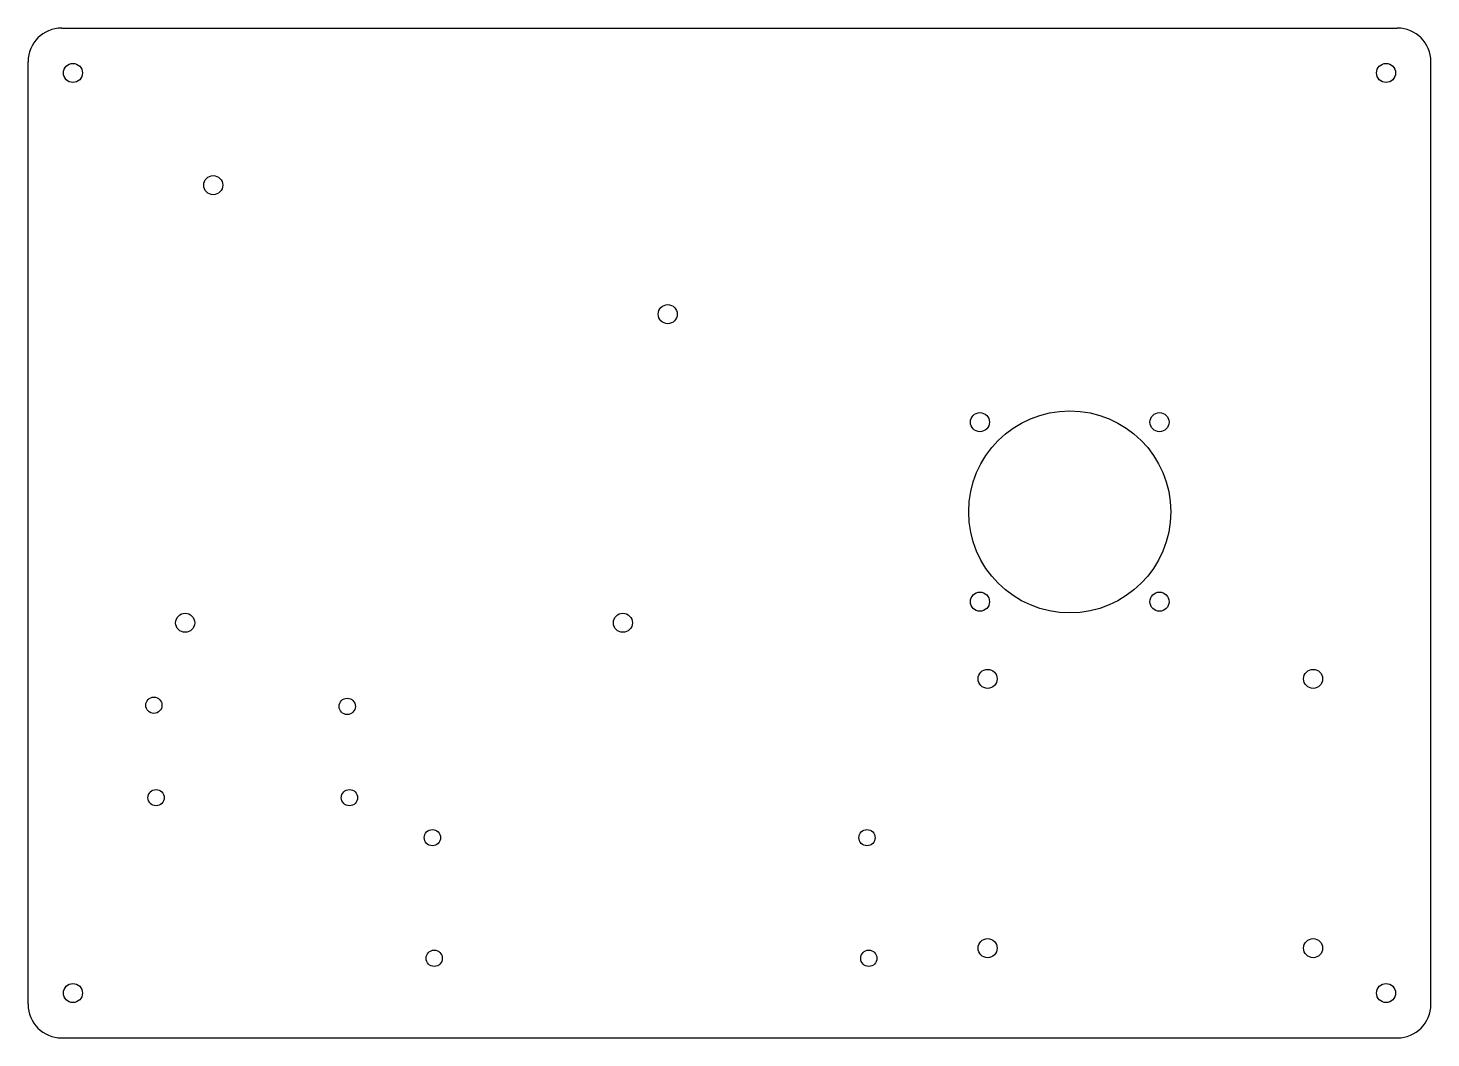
# Model space of a CAD drawing. Header units: millimetres. Extents: x 0 to 250, y 0 to 180.
import ezdxf

# ---------------------------------------------------------------- set-up
doc = ezdxf.new("R2010")
doc.units = ezdxf.units.MM

msp = doc.modelspace()

# ---------------------------------------------------------------- linework, layer by layer
at = {"layer": 'CUT'}
for p, q in [((6, 180), (244, 180)), ((0, 6), (0, 174)), ((250, 6), (250, 174)), ((6, 0), (244, 0))]:
    msp.add_line(p, q, dxfattribs=at)
for centre, radius in [((8, 172), 1.7), ((242, 172), 1.7), ((33, 152), 1.7), ((113.99, 129), 1.7), ((185.63, 93.76), 18), ((169.63, 109.76), 1.7), ((201.63, 109.76), 1.7), ((169.63, 77.76), 1.7), ((201.63, 77.76), 1.7), ((28, 74), 1.7), ((106, 74), 1.7), ((171, 64), 1.7), ((229, 64), 1.7), ((22.415, 59.3), 1.45), ((56.875, 59.1), 1.45), ((22.815, 42.825), 1.45), ((57.275, 42.825), 1.45), ((72.049, 35.7), 1.45), ((149.5, 35.7), 1.45), ((171, 16), 1.7), ((229, 16), 1.7), ((72.375, 14.2), 1.45), ((149.826, 14.2), 1.45), ((8, 8), 1.7), ((242, 8), 1.7)]:
    msp.add_circle(centre, radius, dxfattribs=at)
for centre, start, end in [((6, 174), 90, 180), ((244, 174), 0, 90), ((6, 6), 180, 270), ((244, 6), 270, 360)]:
    msp.add_arc(centre, 6, start, end, dxfattribs=at)

doc.saveas('drawing.dxf')
